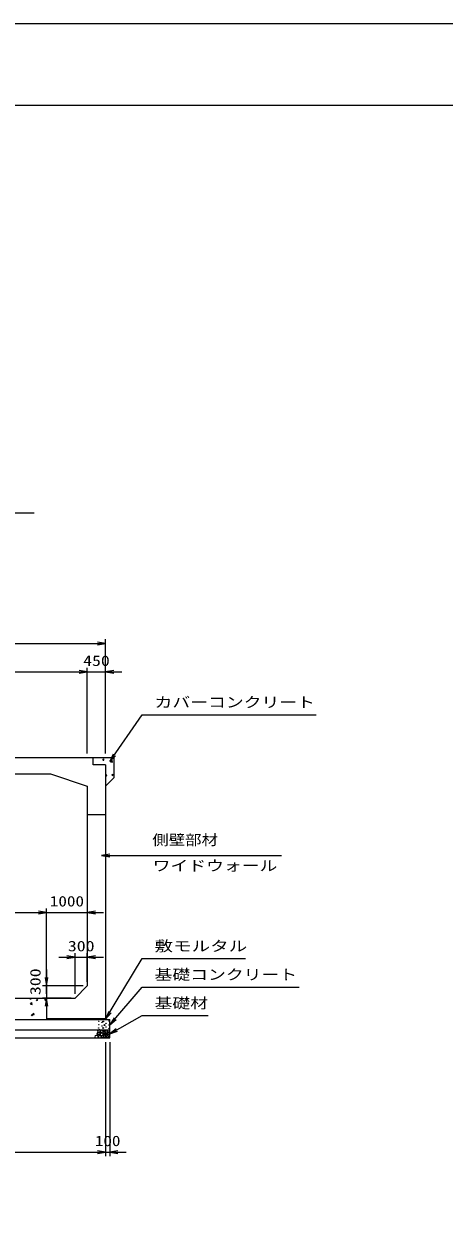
# Model space of a CAD drawing. Units: millimetres at full size. Extents: x 0 to 84100, y 0 to 59400.
# Drawn here: x 20492 to 30809, y 30173 to 59400 of the extents above; entities that cross this region are included whole.
import ezdxf
from ezdxf.enums import TextEntityAlignment as Align

# ---------------------------------------------------------------- set-up
doc = ezdxf.new("R2010")
doc.units = ezdxf.units.MM
for name, color, linetype, lineweight in [('D-DCR-HCHn', 4, 'Continuous', 9), ('D-STR-DIM', 7, 'Continuous', 25), ('D-STR-STRn', 1, 'Continuous', 25), ('D-STR-TXT', 7, 'Continuous', 25), ('D-TTL', 2, 'Continuous', 25), ('D-TTL-TXT', 7, 'Continuous', 25)]:
    doc.layers.add(name, color=color, linetype=linetype, lineweight=lineweight)
doc.styles.add('ＭＳ ゴシック', font='')
doc.styles.get('ＭＳ ゴシック').set_extended_font_data('MS Gothic')

# ---------------------------------------------------------------- blocks, each defined once
blk = doc.blocks.new('open_arrow')
at = {"color": 0, "linetype": 'Continuous', "lineweight": -2}
blk.add_lwpolyline([(7.5, 1.25), (0, 0), (7.5, -1.25)], dxfattribs=at)

msp = doc.modelspace()

# ---------------------------------------------------------------- linework, layer by layer
at = {"layer": 'D-DCR-HCHn'}
for p, q in [((22428.869, 41338.177), (22459.233, 41335.52)), ((22429.335, 41338.189), (22453.825, 41367.376)), ((22459.403, 41334.247), (22453.53, 41366.09)), ((22622.689, 41293.897), (22662.256, 41335.135)), ((22622.822, 41293.433), (22668.002, 41286.426)), ((22667.913, 41286.782), (22662.301, 41335.026)), ((22500, 40956.288), (22524.312, 40985.262)), ((22500, 40956.007), (22529.719, 40953.407)), ((22529.886, 40952.133), (22524.012, 40983.976)), ((22651.263, 40978.141), (22676.532, 40961.097)), ((22651.417, 40978.181), (22686.986, 40991.835)), ((22676.562, 40961.184), (22686.863, 40991.882)), ((20641.694, 35479.389), (20672.058, 35476.733)), ((20642.17, 35479.396), (20659.459, 35500)), ((20652.746, 35346.014), (20692.313, 35387.252)), ((20672.185, 35475.469), (20667.66, 35500)), ((20697.969, 35338.912), (20692.356, 35387.157)), ((20797.202, 35452.502), (20822.471, 35435.458)), ((20797.368, 35452.528), (20832.938, 35466.182)), ((20822.496, 35435.545), (20832.797, 35466.243)), ((21006.062, 35447.511), (21036.426, 35444.854)), ((21006.539, 35447.518), (21031.029, 35476.704)), ((21036.552, 35443.588), (21030.679, 35475.431)), ((20652.869, 35345.567), (20698.049, 35338.56)), ((20673.598, 35084.126), (20698.867, 35067.082)), ((20673.765, 35084.151), (20709.335, 35097.805)), ((20698.892, 35067.169), (20709.192, 35097.867)), ((20712.18, 35097.276), (20742.544, 35094.619)), ((20712.657, 35097.282), (20737.147, 35126.468)), ((20742.667, 35093.355), (20736.794, 35125.198))]:
    msp.add_line(p, q, dxfattribs=at)
for points in [[(22290.028, 34522.493), (22305.163, 34524.274), (22315.134, 34529.787), (22319.165, 34542.722), (22319.055, 34554.963), (22309.828, 34571.678), (22291.758, 34582.822), (22264.269, 34578.403), (22242.547, 34570.334), (22237.357, 34546.125), (22241.97, 34528.257), (22263.116, 34522.877)], [(22322.403, 34570.331), (22332.105, 34575.079), (22339.11, 34583.822), (22339.281, 34595.084), (22335.058, 34605.627), (22319.811, 34607.625), (22304.946, 34608.018), (22290.519, 34602.512), (22288.151, 34593.273), (22300.46, 34582.195), (22315.445, 34573.15)], [(22306.628, 34611.832), (22301.312, 34616.874), (22294.524, 34625.68), (22292.855, 34633.275), (22296.856, 34647.685), (22310.912, 34658.67), (22331.093, 34657.89), (22358.302, 34643.001), (22367.914, 34630.757), (22364.848, 34616.784), (22355.222, 34610.04), (22346.401, 34609.145), (22332.637, 34609.524), (22319.192, 34611.002)], [(22367.988, 34679.601), (22374.036, 34685.086), (22375.103, 34690.792), (22371.586, 34703.305), (22361.29, 34717.61), (22338.996, 34716.105), (22317.429, 34705.811), (22302.805, 34685.597), (22304.979, 34672.456), (22311.98, 34665.716), (22323.231, 34663.215), (22339.489, 34667.483), (22360.711, 34674.481)], [(22387.648, 34573.637), (22372.694, 34582.556), (22346.56, 34582.292), (22325.07, 34563.525), (22321.357, 34534.899), (22335.147, 34524.245), (22371.902, 34521.871), (22388.269, 34531.633), (22392.828, 34554.06)], [(22350.029, 34585.265), (22345.817, 34588.446), (22342.314, 34593.505), (22342.19, 34600.431), (22346.586, 34606.067), (22354.231, 34607.977), (22360.644, 34606.179), (22362.296, 34600.442), (22363.104, 34594.835), (22362.119, 34587.456), (22356.025, 34584.127)], [(22395.202, 34645.711), (22393.546, 34639.566), (22387.989, 34635.193), (22375.81, 34633.302), (22364.695, 34639.802), (22354.408, 34649.138), (22345.142, 34657.333), (22345.365, 34663.462), (22351.264, 34668.875), (22365.797, 34670.356), (22378.53, 34664.383), (22387.989, 34655.165), (22392.719, 34650.556)], [(22386.797, 34579.533), (22422.171, 34586.129), (22437.218, 34598.266), (22441.97, 34617.263), (22427.287, 34631.629), (22398.677, 34639.69), (22377.03, 34626.761), (22363.039, 34609.347), (22366.998, 34591.67)], [(22426.553, 34636.214), (22439.311, 34640.569), (22440.575, 34668.678), (22427.488, 34697.359), (22410.552, 34713.536), (22378.597, 34707.032), (22375.867, 34671.913), (22386.184, 34659.876), (22414.261, 34644.301)], [(22435.412, 34527.783), (22416.15, 34523.503), (22399.028, 34532.064), (22396.888, 34551.326), (22399.032, 34574.878), (22422.571, 34582.327), (22437.553, 34578.603), (22443.973, 34562.027), (22443.973, 34538.484)], [(22452.534, 34525.643), (22446.114, 34544.905), (22448.254, 34566.308), (22433.272, 34589.85), (22452.534, 34600.551), (22473.937, 34589.85), (22486.778, 34572.728), (22491.059, 34544.905), (22486.778, 34529.924), (22473.937, 34523.503)], [(22491.015, 34658.431), (22502.573, 34630.693), (22493.327, 34619.136), (22465.589, 34619.136), (22454.032, 34623.759), (22442.475, 34639.939), (22442.475, 34653.808), (22454.032, 34672.299), (22467.901, 34674.611)], [(22456.815, 34600.551), (22446.114, 34609.112), (22450.394, 34615.533), (22465.376, 34615.533), (22471.796, 34613.393), (22476.077, 34604.832), (22469.656, 34598.411)], [(22488.918, 34577.009), (22478.217, 34602.692), (22486.778, 34613.393), (22512.461, 34613.393), (22523.162, 34609.112), (22533.863, 34594.131), (22533.863, 34581.289), (22523.162, 34564.167), (22510.321, 34562.027)], [(22530.31, 34713.906), (22537.244, 34693.102), (22534.933, 34669.988), (22551.113, 34644.562), (22530.31, 34633.005), (22507.195, 34644.562), (22493.327, 34663.053), (22488.704, 34693.102), (22493.327, 34709.283), (22507.195, 34716.217)], [(22493.199, 34529.924), (22493.199, 34555.606), (22503.9, 34562.027), (22514.601, 34555.606), (22516.741, 34540.625), (22514.601, 34527.783), (22499.619, 34523.503)], [(22525.687, 34633.005), (22537.244, 34623.759), (22532.621, 34616.824), (22516.441, 34616.824), (22509.507, 34619.136), (22504.884, 34628.382), (22511.818, 34635.316)], [(22540.284, 34523.503), (22525.302, 34529.924), (22521.022, 34551.326), (22529.583, 34566.308), (22544.565, 34570.588), (22563.827, 34568.448), (22585.229, 34559.887), (22595.93, 34547.045), (22595.93, 34532.064), (22589.51, 34523.503), (22563.827, 34525.643)], [(22548.845, 34577.009), (22531.723, 34602.692), (22533.863, 34609.112), (22557.406, 34615.533), (22578.808, 34613.393), (22593.79, 34600.551), (22595.93, 34585.57), (22593.79, 34570.588), (22576.668, 34566.308)], [(22548.802, 34711.594), (22569.605, 34716.217), (22588.096, 34706.971), (22590.408, 34686.168), (22585.785, 34669.988), (22562.67, 34663.053), (22546.49, 34663.053), (22539.556, 34674.611), (22539.556, 34700.037)], [(22592.719, 34653.808), (22599.654, 34633.005), (22590.408, 34619.136), (22567.293, 34616.824), (22551.512, 34623.599), (22558.048, 34639.939), (22553.425, 34649.185), (22562.67, 34658.431), (22576.539, 34663.053)]]:
    msp.add_lwpolyline(points, close=True, dxfattribs=at)
msp.add_lwpolyline([(22456.568, 34718.547), (22473.907, 34716.446), (22485.742, 34708.701), (22485.374, 34689.819), (22479.486, 34676.087), (22464.975, 34676.185), (22444.893, 34679.153), (22435.201, 34693.689), (22425.918, 34703.492), (22423.116, 34714.345), (22435.901, 34718.547), (22456.918, 34718.547)], dxfattribs=at)
for centre, radius in [((22331.091, 34925.045), 4.5), ((22332.803, 34845.221), 4.5), ((22408.437, 34901.359), 4.5), ((22408.437, 34812.459), 4.5), ((22440.004, 34925.045), 11.25), ((22474.996, 34836.145), 11.25), ((22506.563, 34877.541), 4.5), ((22506.563, 34788.641), 4.5), ((22582.197, 34934.121), 4.5), ((22583.909, 34836.145), 4.5), ((22331.091, 34764.955), 4.5), ((22440.004, 34764.955), 11.25), ((22582.197, 34755.879), 4.5)]:
    msp.add_circle(centre, radius, dxfattribs=at)
at = {"layer": 'D-STR-DIM'}
for p, q in [((9600, 44200), (22500, 44200)), ((22500, 41500), (22500, 44300)), ((22050, 41500), (22050, 43600)), ((22050, 41500), (22050, 43600)), ((22500, 41500), (22500, 43600)), ((10050, 43500), (22050, 43500)), ((21650, 43500), (22900, 43500)), ((11050, 37600), (21050, 37600)), ((20650, 37600), (22450, 37600)), ((21050, 35600), (21050, 37700)), ((21050, 35600), (21050, 37700)), ((21750, 35600), (21750, 36600)), ((22050, 35900), (22050, 36600)), ((21350, 36500), (22450, 36500)), ((21050, 36200), (21050, 35100)), ((21950, 35800), (20950, 35800)), ((21650, 35500), (20950, 35500)), ((22500, 34420), (22500, 31620)), ((22500, 34420), (22500, 31620)), ((22600, 34420), (22600, 31620)), ((9600, 31720), (22500, 31720)), ((22100, 31720), (23000, 31720))]:
    msp.add_line(p, q, dxfattribs=at)
at = {"layer": 'D-STR-STRn'}
for p, q in [((9905, 41400), (22195, 41400)), ((22195, 41220), (22195, 41400)), ((22195, 41400), (22700, 41400)), ((22500, 41220), (22195, 41220)), ((22500, 41220), (22500, 35000)), ((22700, 41400), (22700, 40900)), ((10950, 41000), (21150, 41000)), ((21150, 41000), (22050, 40700)), ((22050, 40700), (22050, 35800)), ((22700, 40900), (22500, 40700)), ((22050, 40000), (22500, 40000)), ((21750, 35500), (22050, 35800)), ((10350, 35500), (21750, 35500)), ((21050, 35500), (21050, 34970)), ((9500, 34970), (22600, 34970)), ((21050, 35000), (22500, 35000)), ((22500, 35000), (22500, 34970)), ((22600, 34520), (22600, 34970)), ((9500, 34720), (22600, 34720)), ((9500, 34520), (22600, 34520))]:
    msp.add_line(p, q, dxfattribs=at)
at = {"layer": 'D-STR-TXT'}
for points in [[(22600, 41300), (23400, 42451.777), (23600, 42451.777), (27670.812, 42451.777)], [(22400, 39000), (23345.788, 39000), (23545.788, 39000), (26815.331, 39000)], [(22500, 34985), (23400, 36470), (23600, 36470), (25933.249, 36470)], [(22600, 34845), (23400, 35770), (23600, 35770), (27251.523, 35770)], [(22600, 34620), (23400, 35070), (23600, 35070), (25014.721, 35070)]]:
    msp.add_lwpolyline(points, dxfattribs=at)
at = {"layer": 'D-TTL'}
for points in [[(0, 0), (84100, 0), (84100, 59400), (0, 59400)], [(2000, 2000), (82100, 2000), (82100, 57400), (2000, 57400)]]:
    msp.add_lwpolyline(points, close=True, dxfattribs=at)
at = {"layer": 'D-TTL-TXT'}
msp.add_line((11350, 47400), (20750, 47400), dxfattribs=at)

# ---------------------------------------------------------------- block references
at = {"layer": 'D-STR-DIM', "xscale": 26.7, "yscale": 26.7}
for p, rotation in [((22500, 44200), 180), ((22050, 43500), 180), ((22050, 43500), 180), ((21050, 37600), 180), ((21050, 37600), 180), ((21750, 36500), 180), ((21050, 35800), 90), ((21050, 35500), 270), ((22500, 31720), 180), ((22500, 31720), 180)]:
    msp.add_blockref('open_arrow', p, dxfattribs=dict(at, rotation=rotation))
for p in [(22500, 43500), (22050, 37600), (22050, 36500), (22600, 31720)]:
    msp.add_blockref('open_arrow', p, dxfattribs=at)
at = {"layer": 'D-STR-TXT', "xscale": 26.7, "yscale": 26.7}
for p, rotation in [((22600, 41300), 55.2), ((22500, 34985), 58.8), ((22600, 34845), 49.1), ((22600, 34620), 29.4)]:
    msp.add_blockref('open_arrow', p, dxfattribs=dict(at, rotation=rotation))
msp.add_blockref('open_arrow', (22400, 39000), dxfattribs=at)

# ---------------------------------------------------------------- texts
at = {"layer": 'D-STR-DIM', "style": 'ＭＳ ゴシック'}
for s, width, p in [('450', 1.25, (22275, 43775)), ('1000', 1.2, (21550, 37875)), ('300', 1.25, (21900, 36775)), ('100', 1.2, (22550, 31995))]:
    msp.add_text(s, height=256.6, dxfattribs=dict(at, width=width)).set_placement(p, align=Align.MIDDLE_CENTER)
at = {"layer": 'D-STR-DIM', "style": 'ＭＳ ゴシック', "width": 1.25}
msp.add_text('300', height=256.6, rotation=90, dxfattribs=at).set_placement((20775, 35900), align=Align.MIDDLE_CENTER)
at = {"layer": 'D-STR-TXT', "style": 'ＭＳ ゴシック'}
for s, width, p in [('カバーコンクリート', 1.25, (23700, 42551.777)), ('ワイドウォール', 1.25, (23652.895, 38541.371)), ('敷モルタル', 1.3, (23700, 36570)), ('基礎コンクリート', 1.25, (23700, 35870)), ('基礎材', 1.25, (23700, 35170))]:
    msp.add_text(s, height=256.6, dxfattribs=dict(at, width=width)).set_placement(p, align=Align.BOTTOM_LEFT)
at = {"layer": 'D-STR-TXT', "style": 'ＭＳ ゴシック', "width": 1.15}
msp.add_text('側壁部材\u3000\u3000\u3000\u3000', height=256.6, dxfattribs=at).set_placement((23645.788, 39508.629), align=Align.TOP_LEFT)

doc.saveas('drawing.dxf')
